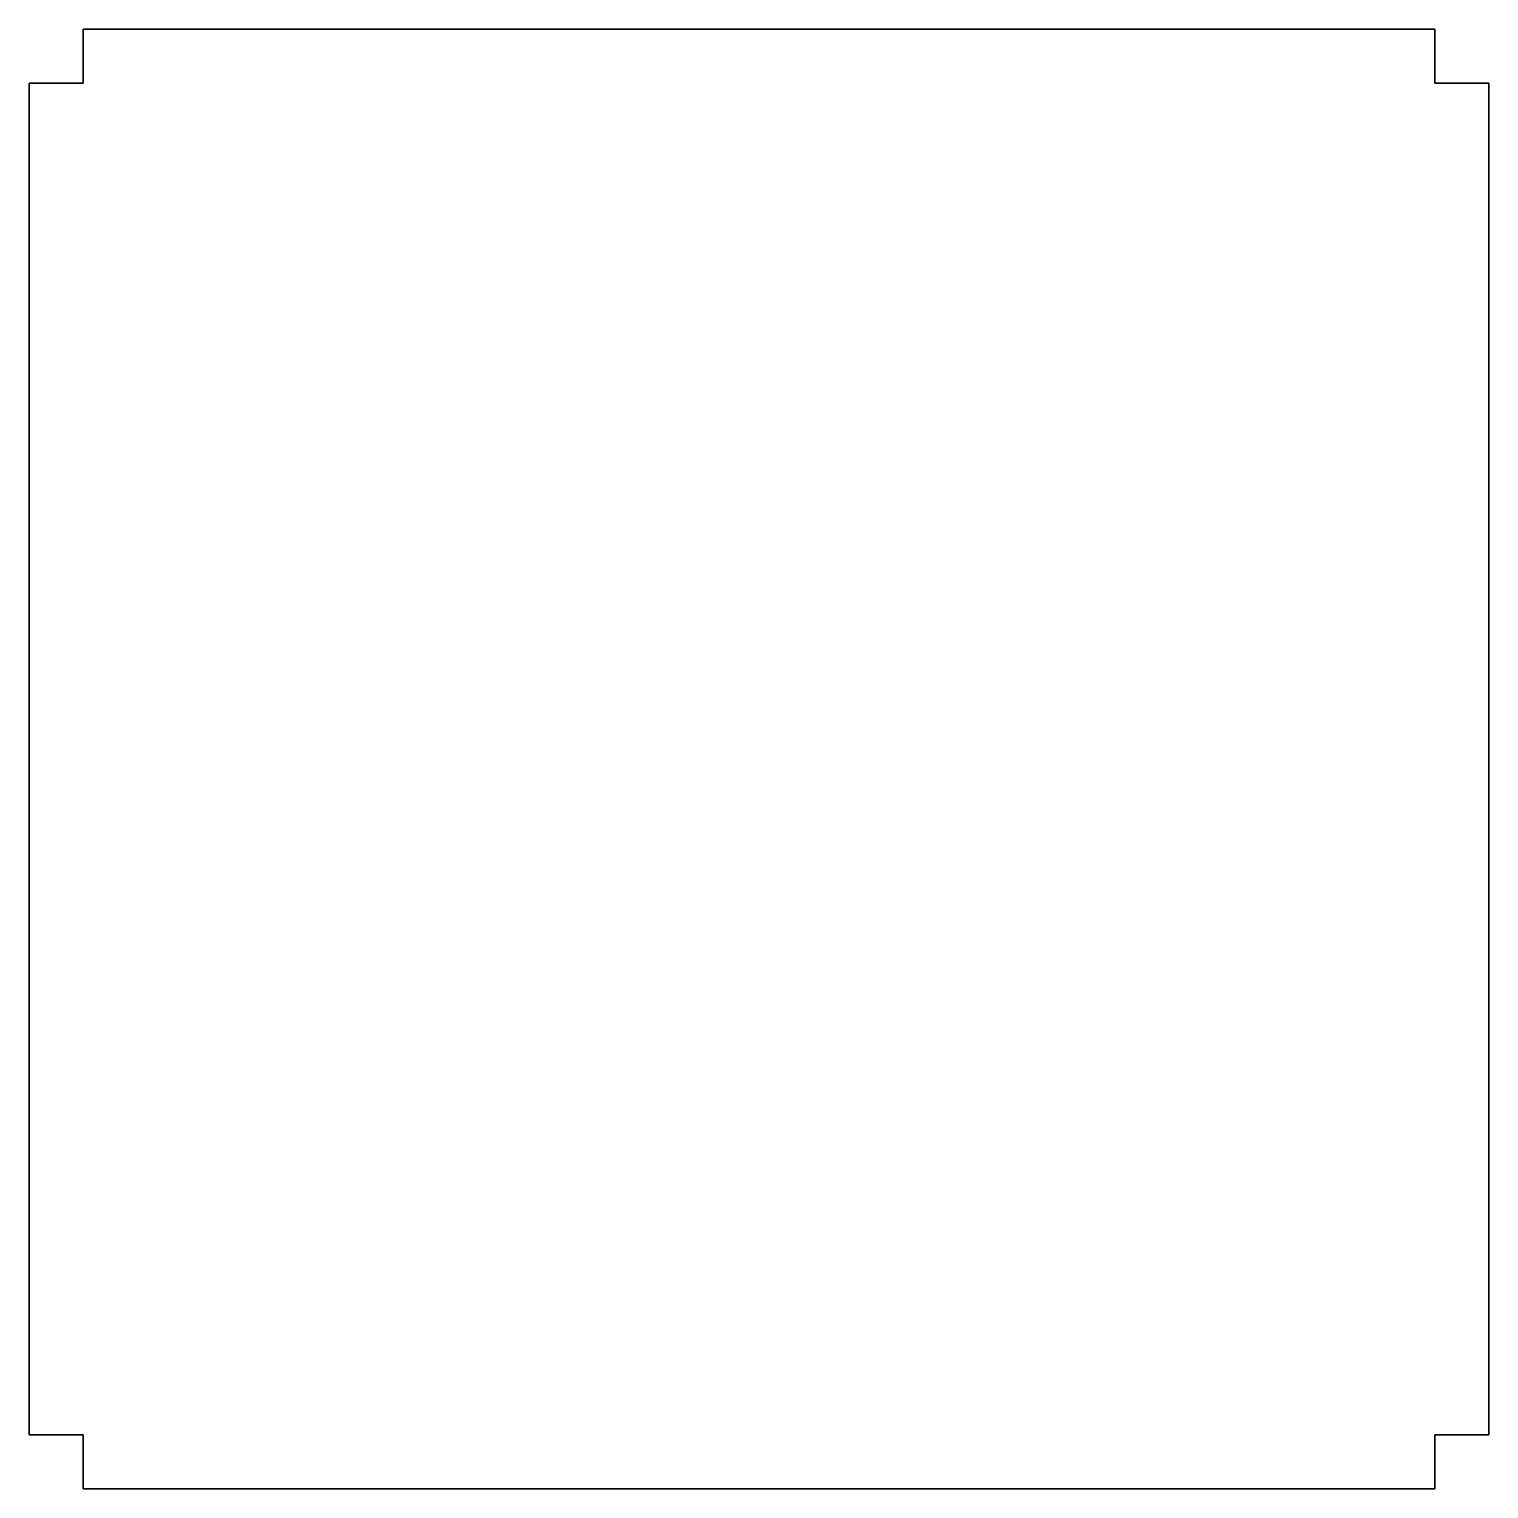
# Model space of a CAD drawing. Header units: millimetres. Extents: x -540 to 0, y -540 to 0.
import ezdxf

# ---------------------------------------------------------------- set-up
doc = ezdxf.new("R2010")
doc.units = ezdxf.units.MM
doc.layers.get('0').update_dxf_attribs({"linetype": 'CONTINUOUS'})

msp = doc.modelspace()

# ---------------------------------------------------------------- linework, layer by layer
for points in [[(0, -520), (-20, -520), (-20, -540), (-520, -540), (-520, -520), (-540, -520), (-540, -20), (-520, -20), (-520, 0), (-20, 0), (-20, -20), (0, -20)], [(-20, -540), (-20, -520), (0, -520), (0, -20), (-20, -20), (-20, 0), (-520, 0), (-520, -20), (-540, -20), (-540, -520), (-520, -520), (-520, -540)]]:
    msp.add_lwpolyline(points, close=True)

doc.saveas('drawing.dxf')
